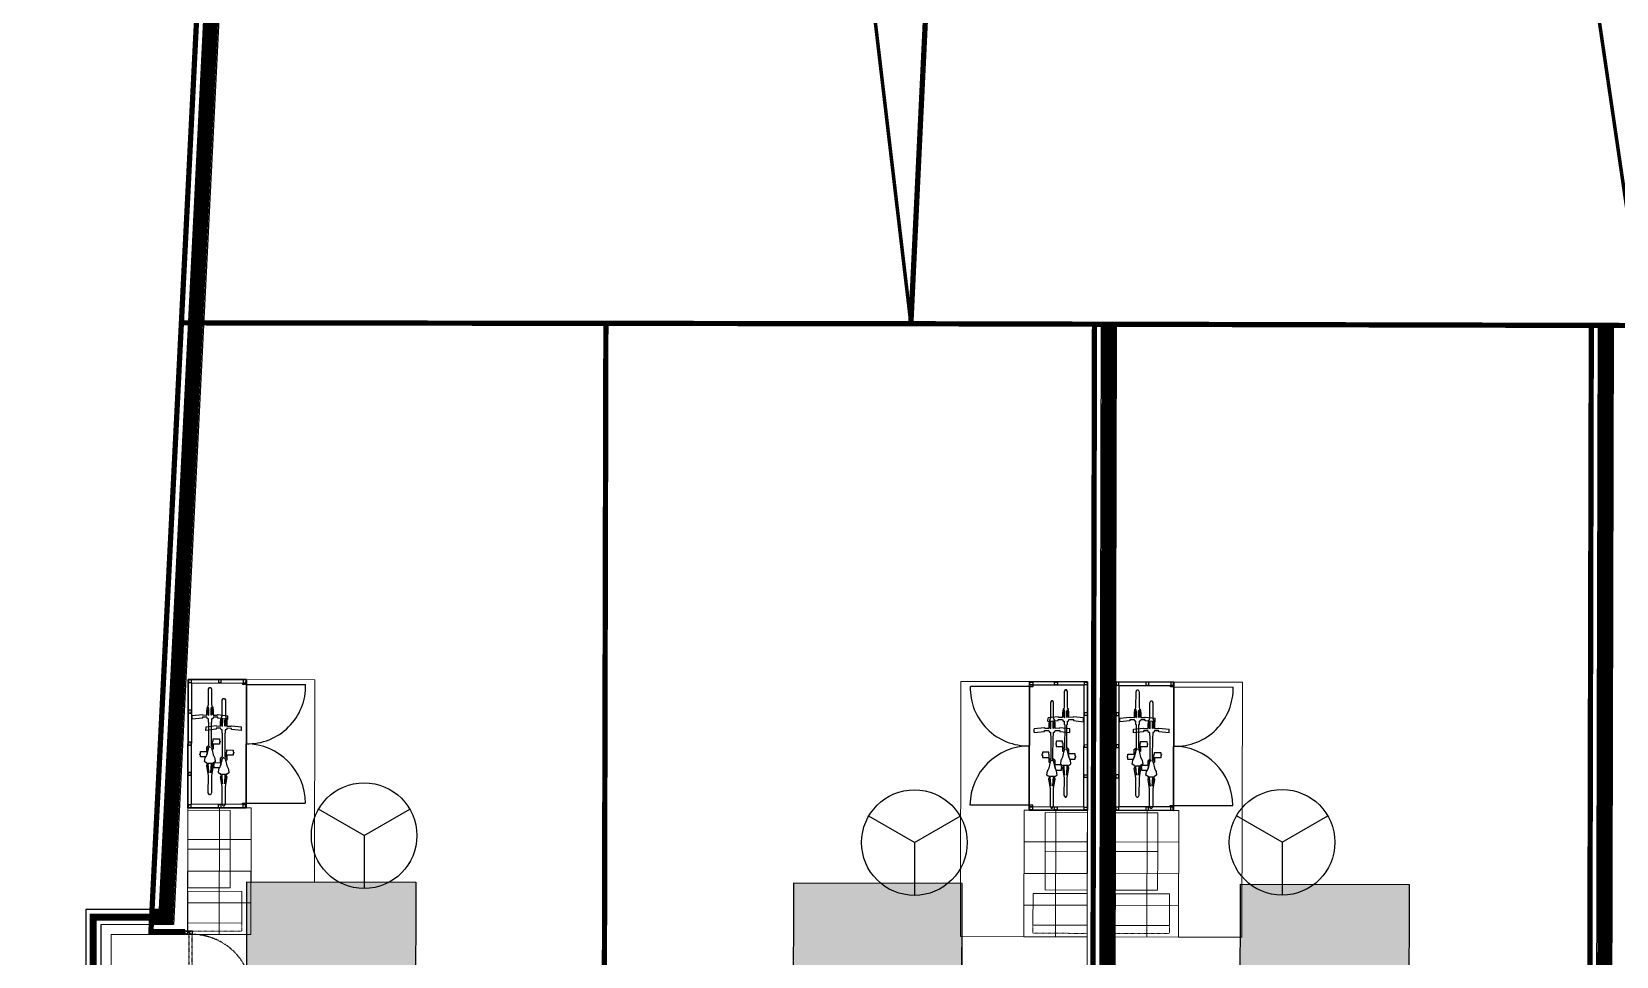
# Model space of a CAD drawing. Extents: x 287880777 to 288144713, y 62793326 to 63089570.
# Drawn here: x 288025977 to 288048494, y 62907385 to 62920524 of the extents above; entities that cross this region are included whole.
import ezdxf

# ---------------------------------------------------------------- set-up
doc = ezdxf.new("R2010")
doc.units = 0
for name, pattern in [('Dash', [6.35, 3.175, -3.175]), ('DASHDOT', [25.4, 12.7, -6.35, 0, -6.35]), ('DASHED', [1.4, 0.7, -0.7])]:
    doc.linetypes.add(name, pattern=pattern)
for name, color, linetype in [('drier', 3, 'Continuous'), ('NAR DETAIL', 2, 'Continuous'), ('NAR EXTERNAL WALLS', 2, 'Continuous'), ('NAR PATIO', 3, 'Continuous'), ('NAR PRIVATE PATH HATCH', 8, 'Continuous'), ('NAR ROLLOVERS', 76, 'DASHED'), ('Wain-Centre Line', 10, 'Continuous')]:
    doc.layers.add(name, color=color, linetype=linetype)
for name, color, linetype, lineweight in [('NAR BIN STORAGE', 2, 'Continuous', 0), ('NAR CBF', 34, 'FENCELINE2', 0), ('NAR PATHS', 3, 'Continuous', 0)]:
    doc.layers.add(name, color=color, linetype=linetype, lineweight=lineweight)
for name, color, linetype, true_color in [('NAR DOOR OPENINGS', 140, 'Continuous', 0x00bfff), ('NAR EV CHARGING POINT', 3, 'Continuous', 0x00ff00), ('RL-Fittings', 252, 'Continuous', 0x8f8f8e)]:
    doc.layers.add(name, color=color, linetype=linetype, true_color=true_color)
doc.layers.add('NAR Retaining Wall', color=222, linetype='Continuous', lineweight=13, true_color=0xcc0099)
doc.linetypes.add('FENCELINE2', pattern='A,0.25,-0.1,[132,ltypeshp.shx,S=0.1,R=0,X=-0.1,Y=0],-0.1,1', length=1.45)

# ---------------------------------------------------------------- blocks, each defined once
blk = doc.blocks.new('A$C324e72f9')
at = {"layer": 'NAR DOOR OPENINGS', "transparency": 33554610}
h = blk.add_hatch(color=256, dxfattribs=at)
h.dxf.hatch_style = 1
h.paths.add_polyline_path([(1200, 0), (900, 520), (1500, 520)])
at = {"layer": 'NAR PRIVATE PATH HATCH', "transparency": 33554597}
h = blk.add_hatch(color=256, dxfattribs=at)
h.dxf.hatch_style = 1
h.paths.add_polyline_path([(2400, 0), (0, 0), (0, 1800), (2400, 1800)])
at = {"layer": 'NAR DOOR OPENINGS'}
blk.add_lwpolyline([(1200, 0), (900, 520), (1500, 520)], close=True, dxfattribs=at)
at = {"layer": 'NAR PATIO'}
blk.add_lwpolyline([(2400, 0), (0, 0), (0, 1800), (2400, 1800)], close=True, dxfattribs=at)
blk = doc.blocks.new('A$Cfbc31330')
at = {"layer": 'RL-Fittings', "ltscale": 0.859024}
for p, q in [((1.194, 0.561), (1.252, 0.561)), ((1.211, 0.402), (1.194, 0.561)), ((1.252, 0.561), (1.269, 0.402)), ((0, 0.288), (0.033, 0.305)), ((0, 0.272), (0, 0.288)), ((0.033, 0.255), (0, 0.272)), ((0.033, 0.305), (0.301, 0.305)), ((0.301, 0.255), (0.033, 0.255)), ((0.301, 0.305), (0.309, 0.305)), ((0.309, 0.255), (0.301, 0.255)), ((0.309, 0.305), (0.459, 0.331)), ((0.459, 0.23), (0.309, 0.255)), ((0.467, 0.314), (0.351, 0.297)), ((0.351, 0.297), (0.501, 0.306)), ((0.468, 0.247), (0.351, 0.264)), ((0.351, 0.264), (0.501, 0.255)), ((0.459, 0.331), (0.484, 0.322)), ((0.501, 0.306), (0.467, 0.314)), ((0.501, 0.255), (0.468, 0.247)), ((0.484, 0.322), (0.509, 0.331)), ((0.501, 0.322), (0.501, 0.239)), ((0.509, 0.339), (0.526, 0.364)), ((0.509, 0.331), (0.509, 0.339)), ((0.526, 0.364), (0.584, 0.356)), ((0.584, 0.356), (0.601, 0.347)), ((0.601, 0.431), (0.634, 0.431)), ((0.601, 0.347), (0.601, 0.431)), ((0.601, 0.347), (0.634, 0.331)), ((0.634, 0.331), (0.601, 0.347)), ((0.634, 0.439), (0.651, 0.439)), ((0.634, 0.431), (0.634, 0.439)), ((0.634, 0.331), (0.71, 0.314)), ((0.71, 0.314), (0.634, 0.331)), ((0.651, 0.439), (0.651, 0.431)), ((0.651, 0.431), (0.684, 0.431)), ((0.684, 0.431), (0.685, 0.331)), ((0.685, 0.331), (0.76, 0.331)), ((0.71, 0.314), (0.743, 0.306)), ((0.743, 0.306), (0.71, 0.314)), ((0.743, 0.256), (0.71, 0.247)), ((0.743, 0.306), (0.76, 0.289)), ((0.76, 0.289), (0.743, 0.306)), ((0.76, 0.272), (0.743, 0.256)), ((0.76, 0.331), (0.76, 0.314)), ((0.76, 0.314), (0.776, 0.314)), ((0.76, 0.289), (0.76, 0.281)), ((0.76, 0.281), (0.76, 0.289)), ((0.776, 0.314), (0.776, 0.297)), ((0.776, 0.297), (1.144, 0.298)), ((0.776, 0.264), (0.776, 0.247)), ((1.144, 0.264), (0.776, 0.264)), ((1.144, 0.298), (1.152, 0.306)), ((1.152, 0.256), (1.144, 0.264)), ((1.152, 0.306), (1.202, 0.306)), ((1.202, 0.256), (1.152, 0.256)), ((1.202, 0.323), (1.227, 0.331)), ((1.202, 0.306), (1.202, 0.323)), ((1.202, 0.239), (1.202, 0.256)), ((1.227, 0.402), (1.211, 0.402)), ((1.227, 0.331), (1.227, 0.402)), ((1.269, 0.402), (1.261, 0.394)), ((1.265, 0.398), (1.261, 0.331)), ((1.261, 0.331), (1.327, 0.331)), ((1.269, 0.314), (1.261, 0.298)), ((1.261, 0.298), (1.352, 0.298)), ((1.261, 0.264), (1.352, 0.264)), ((1.269, 0.248), (1.261, 0.264)), ((1.386, 0.315), (1.269, 0.314)), ((1.327, 0.331), (1.394, 0.323)), ((1.352, 0.298), (1.386, 0.306)), ((1.352, 0.264), (1.386, 0.256)), ((1.394, 0.323), (1.394, 0.315)), ((1.394, 0.315), (1.428, 0.306)), ((1.428, 0.256), (1.394, 0.248)), ((1.428, 0.306), (1.67, 0.306)), ((1.67, 0.256), (1.428, 0.256)), ((1.67, 0.306), (1.698, 0.292)), ((1.698, 0.271), (1.67, 0.256)), ((1.698, 0.292), (1.698, 0.271)), ((0.484, 0.239), (0.459, 0.23)), ((0.509, 0.23), (0.484, 0.239)), ((0.509, 0.222), (0.509, 0.23)), ((0.526, 0.197), (0.509, 0.222)), ((0.584, 0.205), (0.526, 0.197)), ((0.601, 0.214), (0.584, 0.205)), ((0.635, 0.231), (0.601, 0.214)), ((0.71, 0.247), (0.635, 0.231)), ((0.726, 0.247), (0.718, 0.247)), ((0.726, 0.231), (0.726, 0.247)), ((0.801, 0.231), (0.726, 0.231)), ((0.76, 0.247), (0.76, 0.239)), ((0.776, 0.247), (0.76, 0.247)), ((0.76, 0.239), (0.852, 0.239)), ((0.802, 0.13), (0.801, 0.231)), ((0.835, 0.13), (0.802, 0.13)), ((0.835, 0.122), (0.835, 0.13)), ((0.852, 0.122), (0.835, 0.122)), ((0.852, 0.239), (0.852, 0.231)), ((0.852, 0.231), (0.885, 0.231)), ((0.885, 0.131), (0.852, 0.13)), ((0.852, 0.13), (0.852, 0.122)), ((0.885, 0.231), (0.885, 0.131)), ((1.194, 0.001), (1.211, 0.16)), ((1.194, 0), (1.253, 0)), ((1.227, 0.231), (1.202, 0.239)), ((1.211, 0.16), (1.227, 0.16)), ((1.227, 0.16), (1.227, 0.231)), ((1.269, 0.16), (1.252, 0.001)), ((1.261, 0.231), (1.261, 0.168)), ((1.327, 0.231), (1.261, 0.231)), ((1.261, 0.168), (1.269, 0.16)), ((1.386, 0.248), (1.269, 0.248)), ((1.394, 0.239), (1.327, 0.231)), ((1.394, 0.248), (1.394, 0.239))]:
    blk.add_line(p, q, dxfattribs=at)

msp = doc.modelspace()

# ---------------------------------------------------------------- linework, layer by layer
at = {"layer": 'drier'}
for p, q in [((288030701, 62909100), (288030051, 62909475)), ((288030701, 62909100), (288031351, 62909475)), ((288038520, 62909001), (288037871, 62909376)), ((288038520, 62909001), (288039170, 62909376)), ((288043745, 62909005), (288043096, 62909380)), ((288043745, 62909005), (288044395, 62909380)), ((288030701, 62909100), (288030701, 62908350)), ((288038520, 62909001), (288038520, 62908251)), ((288043745, 62909005), (288043745, 62908255))]:
    msp.add_line(p, q, dxfattribs=at)
for centre in [(288030701, 62909100), (288038520, 62909001), (288043745, 62909005)]:
    msp.add_circle(centre, 750, dxfattribs=at)
at = {"layer": 'NAR BIN STORAGE'}
for points in [[(288028196, 62908910), (288028796, 62908908), (288028797, 62909458), (288028197, 62909460)], [(288040977, 62908876), (288040377, 62908878), (288040378, 62909428), (288040978, 62909426)], [(288041377, 62908875), (288041977, 62908874), (288041978, 62909424), (288041378, 62909425)], [(288028195, 62908360), (288028795, 62908358), (288028796, 62908908), (288028196, 62908910)], [(288040976, 62908326), (288040376, 62908328), (288040377, 62908878), (288040977, 62908876)], [(288041376, 62908325), (288041976, 62908324), (288041977, 62908874), (288041377, 62908875)], [(288028194, 62907860), (288028964, 62907858), (288028965, 62908308), (288028195, 62908310)], [(288040975, 62907826), (288040205, 62907828), (288040206, 62908278), (288040976, 62908276)], [(288041375, 62907825), (288042145, 62907824), (288042146, 62908274), (288041376, 62908275)]]:
    msp.add_lwpolyline(points, close=True, dxfattribs=at)
at = {"layer": 'NAR BIN STORAGE', "linetype": 'Dash', "ltscale": 0.025}
for points in [[(288028964, 62907858), (288028963, 62907743), (288028193, 62907745), (288028194, 62907860)], [(288040205, 62907828), (288040204, 62907713), (288040974, 62907711), (288040975, 62907826)], [(288042145, 62907824), (288042144, 62907709), (288041374, 62907710), (288041375, 62907825)]]:
    msp.add_lwpolyline(points, dxfattribs=at)
at = {"layer": 'NAR CBF', "ltscale": 1200, "transparency": 33554687, "const_width": 75}
for points in [[(288028039, 62934391), (288027550, 62924624), (288028514, 62924576), (288027671, 62907735), (288028156, 62907735)], [(288038879, 62924939), (288038470, 62916374)], [(288028104, 62916387), (288038470, 62916374)], [(288034114, 62906631), (288034136, 62916384)], [(288041038, 62898440), (288041079, 62916367)], [(288048117, 62906599), (288048139, 62916350)]]:
    msp.add_lwpolyline(points, dxfattribs=at)
at = {"layer": 'NAR CBF', "linetype": 'DASHED', "ltscale": 500, "transparency": 33554687, "const_width": 75}
msp.add_lwpolyline([(288038470, 62916374), (288064301, 62916311)], dxfattribs=at)
at = {"layer": 'NAR DETAIL', "ltscale": 0.5}
for points in [[(288028197, 62909495), (288029022, 62909493), (288029027, 62911318), (288028202, 62911320), (288028197, 62909495)], [(288040978, 62909461), (288040153, 62909463), (288040157, 62911288), (288040982, 62911286), (288040978, 62909461)], [(288041378, 62909460), (288042203, 62909458), (288042207, 62911283), (288041382, 62911285), (288041378, 62909460)]]:
    msp.add_lwpolyline(points, dxfattribs=at)
for points in [[(288029022, 62909493), (288028197, 62909495), (288028202, 62911320), (288029027, 62911318)], [(288040153, 62909463), (288040978, 62909461), (288040982, 62911286), (288040157, 62911288)], [(288042203, 62909458), (288041378, 62909460), (288041382, 62911285), (288042207, 62911283)]]:
    msp.add_lwpolyline(points, close=True, dxfattribs=at)
at = {"layer": 'NAR DETAIL', "flags": 128}
msp.add_lwpolyline([(288028156, 62907745), (288028256, 62907745), (288028256, 62907695), (288028156, 62907695)], close=True, dxfattribs=at)
for points in [[(288028256, 62907695), (288028156, 62907745)], [(288028256, 62907745), (288028156, 62907695)]]:
    msp.add_lwpolyline(points, dxfattribs=at)
at = {"layer": 'NAR DETAIL', "linetype": 'DASHED', "ltscale": 0.005, "flags": 128}
msp.add_lwpolyline([(288028256, 62906845), (288028256, 62907695), (288028212, 62907695), (288028212, 62906845)], close=True, dxfattribs=at)
at = {"layer": 'NAR DETAIL', "linetype": 'DASHED', "ltscale": 0.2}
msp.add_arc((288028256, 62906845), 850, 2.4199, 90, dxfattribs=at)
at = {"layer": 'NAR EXTERNAL WALLS'}
for points in [[(288028138, 62934386), (288027655, 62924719), (288028619, 62924671), (288027787, 62908050), (288026744, 62908049), (288026703, 62890019), (288026011, 62890020), (288025977, 62875051)], [(288028353, 62934375), (288027880, 62924923), (288028844, 62924875), (288027991, 62907835), (288026959, 62907834), (288026918, 62889803), (288026225, 62889805), (288026192, 62875050)], [(288041131, 62895138), (288041179, 62916367)], [(288041346, 62895136), (288041394, 62916367)], [(288048217, 62906601), (288048239, 62916350)], [(288048349, 62916236), (288048350, 62916236)], [(288048432, 62906599), (288048454, 62916349)]]:
    msp.add_lwpolyline(points, dxfattribs=at)
at = {"layer": 'NAR PATHS'}
for points in [[(288029095, 62908443), (288029995, 62908441), (288030002, 62911316), (288029027, 62911318), (288029022, 62909493), (288029097, 62909493)], [(288040074, 62907663), (288039174, 62907665), (288039182, 62911290), (288040157, 62911288), (288040153, 62909463), (288040078, 62909463)], [(288042274, 62907658), (288043174, 62907656), (288043182, 62911281), (288042207, 62911283), (288042203, 62909458), (288042278, 62909458)], [(288028193, 62907695), (288029093, 62907693), (288029097, 62909493), (288028197, 62909495)], [(288040974, 62907661), (288040074, 62907663), (288040078, 62909463), (288040978, 62909461)], [(288041374, 62907660), (288042274, 62907658), (288042278, 62909458), (288041378, 62909460)], [(288028006, 62906795), (288027982, 62896068), (288032570, 62896057), (288032571, 62896295), (288033471, 62896293), (288033456, 62889655), (288032556, 62889657), (288032567, 62894458), (288031167, 62894461), (288031168, 62895160), (288027080, 62895170), (288027108, 62907697), (288029034, 62907693), (288029032, 62906793)], [(288040072, 62906768), (288039196, 62906770), (288039198, 62907665), (288040974, 62907661), (288040946, 62895138), (288037007, 62895147), (288037005, 62894448), (288035605, 62894451), (288035594, 62889650), (288034694, 62889649), (288034710, 62896290), (288035610, 62896288), (288035609, 62896050), (288040048, 62896040)]]:
    msp.add_lwpolyline(points, close=True, dxfattribs=at)
for points in [[(288028643, 62907694), (288028647, 62909494)], [(288040524, 62907662), (288040528, 62909462)], [(288041824, 62907659), (288041828, 62909459)], [(288029096, 62909043), (288028196, 62909045)], [(288040077, 62909013), (288040977, 62909011)], [(288042277, 62909008), (288041377, 62909010)], [(288029095, 62908593), (288028195, 62908595)], [(288040076, 62908563), (288040976, 62908561)], [(288042276, 62908558), (288041376, 62908560)], [(288029094, 62908143), (288028194, 62908145)], [(288040075, 62908113), (288040975, 62908111)], [(288042275, 62908108), (288041375, 62908110)], [(288046671, 62889383), (288046683, 62894426), (288045277, 62894429), (288045278, 62895128), (288041346, 62895137), (288041374, 62907660), (288043150, 62907656), (288043148, 62906761), (288042272, 62906763), (288042248, 62896035), (288046686, 62896025), (288046687, 62896263), (288047587, 62896261), (288047571, 62889381)]]:
    msp.add_lwpolyline(points, dxfattribs=at)
at = {"layer": 'NAR Retaining Wall', "linetype": 'DASHED', "ltscale": 250}
for points, const_width in [([(288028246, 62934381), (288027767, 62924821), (288028731, 62924773), (288027889, 62907942), (288027681, 62907942)], 200), ([(288041243, 62897405), (288041286, 62916367)], 200), ([(288048325, 62906599), (288048347, 62916350)], 200), ([(288027681, 62907942), (288027681, 62907942), (288026851, 62907942), (288026810, 62889911), (288026118, 62889912), (288026084, 62875051)], 100)]:
    msp.add_lwpolyline(points, dxfattribs=dict(at, const_width=const_width))
at = {"layer": 'NAR ROLLOVERS', "ltscale": 500, "const_width": 50}
for points in [[(288038470, 62916374), (288037661, 62923234)], [(288048887, 62916350), (288047952, 62922719)]]:
    msp.add_lwpolyline(points, dxfattribs=at)
at = {"layer": 'RL-Fittings', "ltscale": 0.859024}
for p, q in [((288029026, 62911248), (288029869, 62911246)), ((288040157, 62911218), (288039315, 62911220)), ((288042207, 62911213), (288043050, 62911212)), ((288029023, 62909563), (288029865, 62909561)), ((288040153, 62909533), (288039311, 62909535)), ((288042203, 62909528), (288043046, 62909526))]:
    msp.add_line(p, q, dxfattribs=at)
at = {"layer": 'RL-Fittings', "ltscale": 0.859024, "flags": 128}
for points in [[(288029023, 62909563), (288029022, 62909493), (288028197, 62909495), (288028202, 62911320), (288029027, 62911318), (288029026, 62911268)], [(288029023, 62909543), (288028248, 62909545), (288028251, 62911270), (288029026, 62911268)], [(288040153, 62909533), (288040153, 62909463), (288040978, 62909461), (288040982, 62911286), (288040157, 62911288), (288040157, 62911238)], [(288040153, 62909513), (288040928, 62909511), (288040932, 62911236), (288040157, 62911238)], [(288042203, 62909528), (288042203, 62909458), (288041378, 62909460), (288041382, 62911285), (288042207, 62911283), (288042207, 62911233)], [(288042203, 62909508), (288041428, 62909510), (288041432, 62911235), (288042207, 62911233)]]:
    msp.add_lwpolyline(points, dxfattribs=at)
for points in [[(288028206, 62911275), (288028246, 62911275), (288028247, 62911315), (288028207, 62911315), (288028206, 62911275)], [(288028631, 62911274), (288028671, 62911274), (288028671, 62911314), (288028631, 62911314), (288028631, 62911274)], [(288028976, 62911248), (288028976, 62911268), (288029026, 62911268), (288029026, 62911248), (288028976, 62911248)], [(288028981, 62911273), (288029021, 62911273), (288029022, 62911313), (288028982, 62911313), (288028981, 62911273)], [(288040207, 62911218), (288040207, 62911238), (288040157, 62911238), (288040157, 62911218), (288040207, 62911218)], [(288040202, 62911243), (288040162, 62911243), (288040162, 62911283), (288040202, 62911283), (288040202, 62911243)], [(288040553, 62911242), (288040513, 62911242), (288040513, 62911282), (288040553, 62911282), (288040553, 62911242)], [(288040977, 62911241), (288040937, 62911241), (288040937, 62911281), (288040977, 62911281), (288040977, 62911241)], [(288041387, 62911240), (288041427, 62911240), (288041427, 62911280), (288041387, 62911280), (288041387, 62911240)], [(288041811, 62911239), (288041851, 62911239), (288041851, 62911279), (288041811, 62911279), (288041811, 62911239)], [(288042157, 62911214), (288042157, 62911234), (288042207, 62911233), (288042207, 62911213), (288042157, 62911214)], [(288042162, 62911239), (288042202, 62911238), (288042202, 62911278), (288042162, 62911279), (288042162, 62911239)], [(288028205, 62910842), (288028245, 62910841), (288028246, 62910881), (288028206, 62910882), (288028205, 62910842)], [(288040976, 62910808), (288040936, 62910808), (288040936, 62910848), (288040976, 62910848), (288040976, 62910808)], [(288041386, 62910807), (288041426, 62910807), (288041426, 62910847), (288041386, 62910847), (288041386, 62910807)], [(288028204, 62910386), (288028244, 62910386), (288028245, 62910426), (288028205, 62910426), (288028204, 62910386)], [(288040975, 62910352), (288040935, 62910353), (288040935, 62910393), (288040975, 62910392), (288040975, 62910352)], [(288041385, 62910352), (288041425, 62910351), (288041425, 62910391), (288041385, 62910392), (288041385, 62910352)], [(288028203, 62909958), (288028243, 62909958), (288028244, 62909998), (288028204, 62909998), (288028203, 62909958)], [(288040974, 62909924), (288040934, 62909924), (288040934, 62909964), (288040974, 62909964), (288040974, 62909924)], [(288041384, 62909923), (288041424, 62909923), (288041424, 62909963), (288041384, 62909963), (288041384, 62909923)], [(288028202, 62909500), (288028242, 62909500), (288028243, 62909540), (288028203, 62909540), (288028202, 62909500)], [(288028627, 62909499), (288028667, 62909499), (288028667, 62909539), (288028627, 62909539), (288028627, 62909499)], [(288028973, 62909543), (288028973, 62909563), (288029023, 62909563), (288029023, 62909543), (288028973, 62909543)], [(288028977, 62909498), (288029017, 62909498), (288029018, 62909538), (288028978, 62909538), (288028977, 62909498)], [(288040203, 62909513), (288040203, 62909533), (288040153, 62909533), (288040153, 62909513), (288040203, 62909513)], [(288040198, 62909468), (288040158, 62909468), (288040158, 62909508), (288040198, 62909508), (288040198, 62909468)], [(288040549, 62909467), (288040509, 62909467), (288040509, 62909507), (288040549, 62909507), (288040549, 62909467)], [(288040973, 62909466), (288040933, 62909466), (288040933, 62909506), (288040973, 62909506), (288040973, 62909466)], [(288041383, 62909465), (288041423, 62909465), (288041423, 62909505), (288041383, 62909505), (288041383, 62909465)], [(288041807, 62909464), (288041847, 62909464), (288041847, 62909504), (288041807, 62909504), (288041807, 62909464)], [(288042153, 62909509), (288042153, 62909529), (288042203, 62909528), (288042203, 62909508), (288042153, 62909509)], [(288042158, 62909464), (288042198, 62909463), (288042198, 62909503), (288042158, 62909504), (288042158, 62909464)]]:
    msp.add_lwpolyline(points, close=True, dxfattribs=at)
at = {"layer": 'RL-Fittings', "ltscale": 0.859024}
for centre, radius, start, end in [((288029048, 62911226), 821, 268.3283, 1.4112), ((288040135, 62911196), 821, 178.3283, 271.4112), ((288042229, 62911191), 821, 268.3283, 1.4112), ((288029017, 62909557), 849, 0.2734, 89.4661), ((288040159, 62909527), 849, 90.2734, 179.4661), ((288042197, 62909522), 849, 0.2734, 89.4661)]:
    msp.add_arc(centre, radius, start, end, dxfattribs=at)
at = {"layer": 'Wain-Centre Line', "linetype": 'DASHDOT', "lineweight": 15, "ltscale": 15}
msp.add_lwpolyline([(288034117, 62908193), (288034086, 62894424)], dxfattribs=at)

# ---------------------------------------------------------------- block references
at = {"layer": 'NAR EV CHARGING POINT', "ltscale": 0.5}
for p, xscale, yscale, zscale, rotation in [((288028761, 62909677), 899.9999999999995, 899.9999999999995, 899.9999999999995, 89.86975583536083), ((288028956, 62909520), 899.9999999999995, 899.9999999999995, 899.9999999999995, 89.86975583536083), ((288040220, 62909490), -900.0000000000001, 900.0000000000001, 900, 269.8697563594325), ((288040416, 62909646), -900.0000000000001, 900.0000000000001, 900, 269.8697563594325), ((288041941, 62909642), 899.9999999999995, 899.9999999999995, 899.9999999999995, 89.86975583536083), ((288042137, 62909485), 899.9999999999995, 899.9999999999995, 899.9999999999995, 89.86975583536083)]:
    msp.add_blockref('A$Cfbc31330', p, dxfattribs=dict(at, xscale=xscale, yscale=yscale, zscale=zscale, rotation=rotation))
at = {"layer": 'NAR PATIO'}
for p, rotation in [((288029032, 62906643, 0), 359.8697558379226), ((288043148, 62906611), 359.8697558379257)]:
    msp.add_blockref('A$C324e72f9', p, dxfattribs=dict(at, rotation=rotation))
at = {"layer": 'NAR PATIO', "xscale": -1, "rotation": 359.8697558379226}
msp.add_blockref('A$C324e72f9', (288039196, 62906620, 0), dxfattribs=at)

doc.saveas('drawing.dxf')
